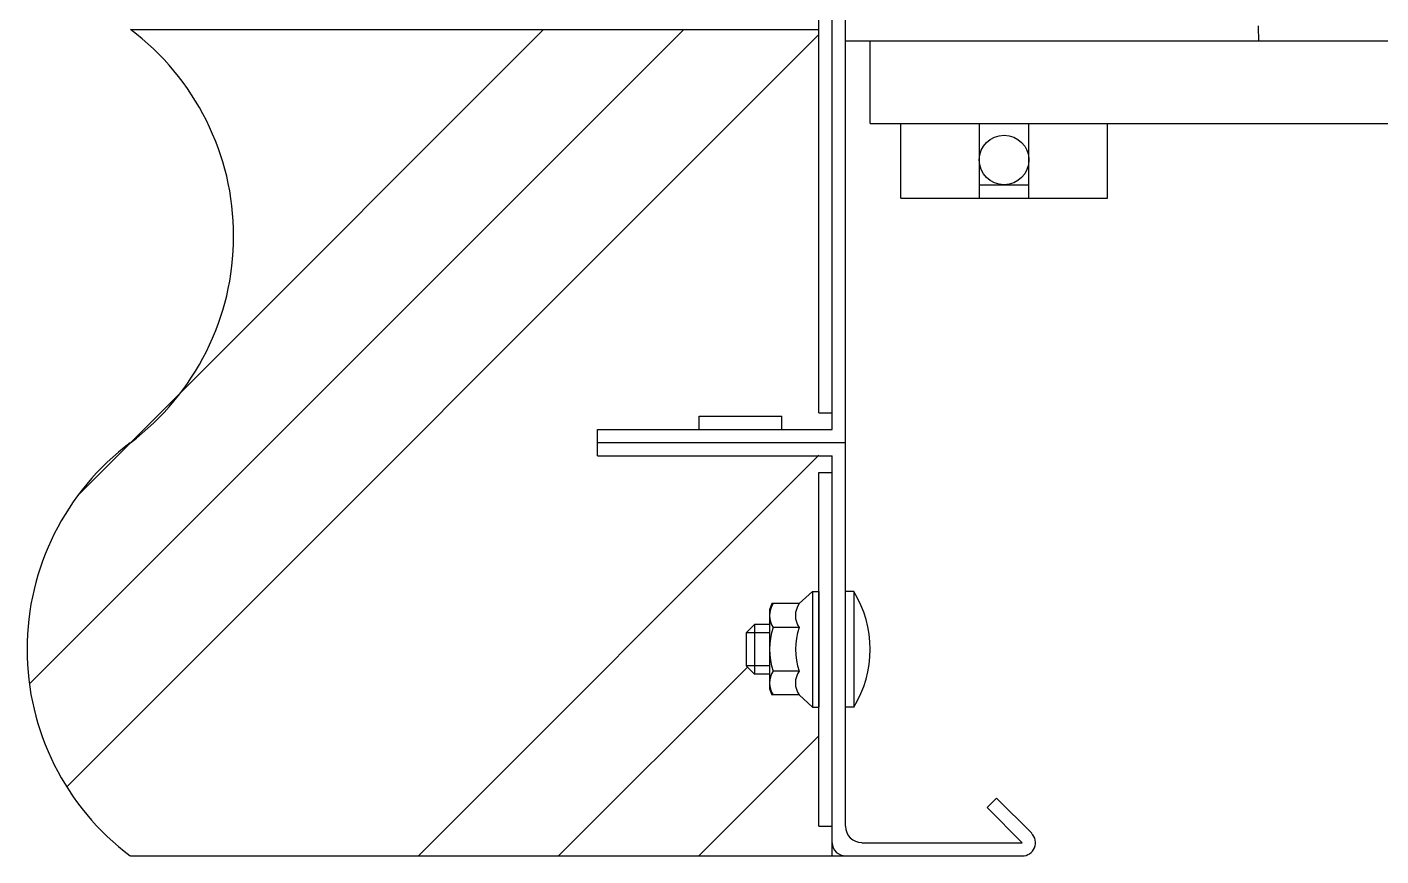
# Model space of a CAD drawing. Extents: x 443 to 1217, y -1921 to -677.
# Drawn here: x 530.28 to 548, y -768.81 to -757.96 of the extents above; entities that cross this region are included whole.
import ezdxf

# ---------------------------------------------------------------- set-up
doc = ezdxf.new("R2010")
doc.units = 0
doc.header["$MEASUREMENT"] = 0
for name, color, linetype in [('1', 7, 'CONTINUOUS'), ('6', 7, 'CONTINUOUS'), ('7', 7, 'CONTINUOUS'), ('9', 8, 'CONTINUOUS')]:
    doc.layers.add(name, color=color, linetype=linetype)

msp = doc.modelspace()

# ---------------------------------------------------------------- linework, layer by layer
at = {"layer": '1', "color": 3, "linetype": 'Continuous'}
for q in [(540.993, -756.043), (614.059, -758.142)]:
    msp.add_line((540.993, -758.142), q, dxfattribs=at)
at = {"layer": '1', "color": 3}
for p, q in [((546.396, -757.943), (546.397, -757.976)), ((546.397, -757.976), (546.398, -758.008)), ((546.398, -758.008), (546.399, -758.035)), ((546.399, -758.035), (546.4, -758.061)), ((546.4, -758.061), (546.401, -758.083)), ((546.401, -758.083), (546.401, -758.103)), ((546.401, -758.103), (546.402, -758.119)), ((546.402, -758.119), (546.402, -758.132)), ((546.402, -758.132), (546.404, -758.142))]:
    msp.add_line(p, q, dxfattribs=at)
at = {"layer": '6', "linetype": 'Continuous'}
for p, q in [((540.993, -763.401), (540.993, -747.342)), ((540.646, -763.012), (540.646, -747.559)), ((540.819, -763.228), (540.819, -747.559)), ((540.646, -763.012), (540.819, -763.012)), ((539.077, -763.055), (540.159, -763.055)), ((539.077, -763.228), (539.077, -763.055)), ((540.159, -763.228), (540.159, -763.055)), ((537.746, -763.228), (540.819, -763.228)), ((537.746, -763.574), (537.746, -763.228)), ((537.746, -763.401), (540.993, -763.401)), ((540.993, -768.422), (540.993, -763.401)), ((537.746, -763.574), (540.819, -763.574)), ((540.819, -768.812), (540.819, -763.574)), ((540.646, -763.791), (540.819, -763.791)), ((540.646, -768.422), (540.646, -763.791)), ((540.56, -765.349), (540.387, -765.509)), ((540.56, -765.349), (540.56, -766.864)), ((540.56, -765.349), (540.646, -765.349)), ((540.646, -765.349), (540.646, -766.864)), ((540.993, -766.864), (540.993, -765.349)), ((541.101, -765.349), (540.993, -765.349)), ((541.101, -765.349), (541.101, -766.864)), ((540.029, -765.509), (539.997, -765.589)), ((540.387, -765.509), (540.029, -765.509)), ((539.997, -765.589), (539.997, -766.624)), ((539.694, -765.89), (539.802, -765.782)), ((539.997, -765.782), (539.802, -765.782)), ((539.802, -765.782), (539.802, -766.431)), ((540.387, -765.821), (540.046, -765.821)), ((539.694, -765.89), (539.694, -766.323)), ((539.997, -765.89), (539.694, -765.89)), ((539.997, -766.323), (539.694, -766.323)), ((539.802, -766.431), (539.694, -766.323)), ((540.387, -766.392), (540.046, -766.392)), ((539.997, -766.431), (539.802, -766.431)), ((539.997, -766.624), (540.029, -766.705)), ((540.387, -766.705), (540.029, -766.705)), ((540.56, -766.864), (540.387, -766.705)), ((540.56, -766.864), (540.646, -766.864)), ((541.101, -766.864), (540.993, -766.864)), ((542.849, -768.18), (542.972, -768.057)), ((542.849, -768.18), (543.308, -768.639)), ((542.972, -768.057), (543.431, -768.516)), ((540.646, -768.422), (540.819, -768.422)), ((541.209, -768.639), (543.308, -768.639)), ((540.819, -768.812), (543.308, -768.812))]:
    msp.add_line(p, q, dxfattribs=at)
for centre, radius, start, end in [((539.883, -766.107), 1.434, 328.1092, 31.8908), ((540.271, -765.665), 0.274, 145.1765, 214.8235), ((540.611, -765.665), 0.274, 145.1765, 214.8235), ((540.854, -766.107), 0.856, 160.529, 199.471), ((541.194, -766.107), 0.856, 160.529, 199.471), ((540.271, -766.548), 0.274, 145.1765, 214.8235), ((540.611, -766.548), 0.274, 145.1765, 214.8235), ((541.209, -768.422), 0.216, 180, 270), ((543.308, -768.639), 0.173, 270, 45), ((540.993, -768.639), 0.173, 180, 270)]:
    msp.add_arc(centre, radius, start, end, dxfattribs=at)
at = {"layer": '7', "color": 3, "linetype": 'Continuous'}
for p, q in [((541.317, -759.224), (541.317, -758.142)), ((541.317, -759.224), (613.908, -759.224)), ((541.718, -760.198), (541.718, -759.224)), ((542.746, -760.198), (542.746, -759.224)), ((543.395, -760.198), (543.395, -759.224)), ((544.423, -760.198), (544.423, -759.224)), ((542.746, -760.025), (543.395, -760.025)), ((541.718, -760.198), (544.423, -760.198))]:
    msp.add_line(p, q, dxfattribs=at)
msp.add_circle((543.07, -759.7), 0.325, dxfattribs=at)
at = {"layer": '9', "linetype": 'Continuous'}
for p, q in [((530.306, -766.56), (538.876, -757.991)), ((530.795, -767.908), (540.646, -758.056)), ((532.305, -762.725), (537.039, -757.991)), ((530.952, -764.078), (532.305, -762.725)), ((535.4, -768.812), (540.646, -763.566)), ((537.236, -768.812), (539.71, -766.339)), ((539.073, -768.812), (540.646, -767.239))]:
    msp.add_line(p, q, dxfattribs=at)
at = {"layer": '9', "color": 2, "linetype": 'Continuous'}
for p, q in [((531.628, -757.991), (540.646, -757.991)), ((531.628, -768.812), (540.819, -768.812))]:
    msp.add_line(p, q, dxfattribs=at)
for centre, start, end in [((529.599, -760.696), 306.8699, 53.1301), ((533.657, -766.107), 126.8699, 233.1301)]:
    msp.add_arc(centre, 3.382, start, end, dxfattribs=at)

doc.saveas('drawing.dxf')
